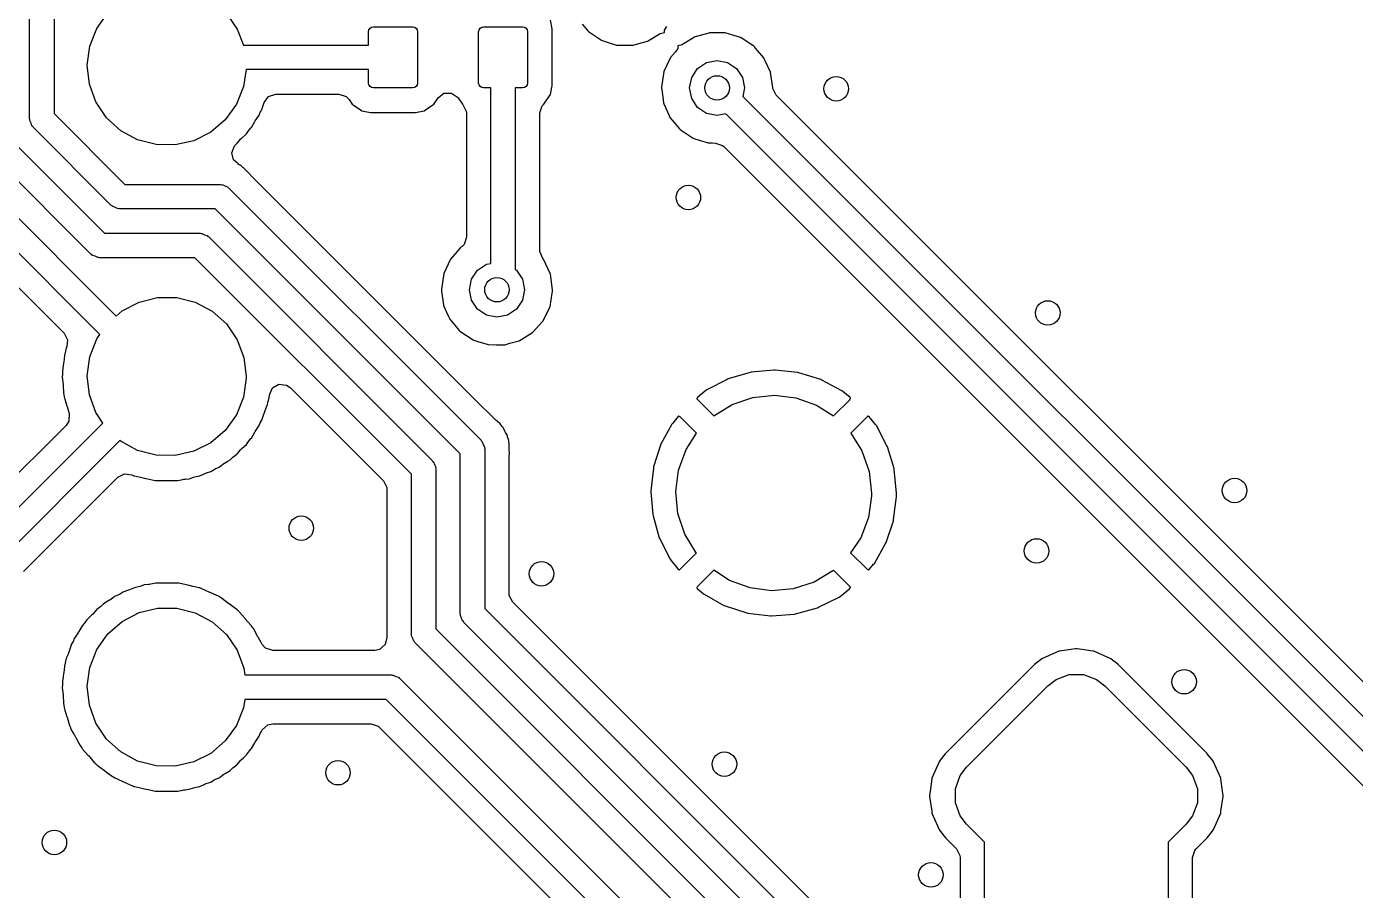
# Model space of a CAD drawing. Extents: x 100.2 to 143.8, y -109.8 to -50.2.
# Drawn here: x 122.4 to 133.27, y -68.46 to -61.4 of the extents above; entities that cross this region are included whole.
import ezdxf

# ---------------------------------------------------------------- set-up
doc = ezdxf.new("R2010")
doc.units = 0
doc.layers.add('BLACK', color=7, linetype='CONTINUOUS')

msp = doc.modelspace()

# ---------------------------------------------------------------- linework, layer by layer
at = {"layer": 'BLACK', "linetype": 'CONTINUOUS'}
for p, q in [((122.628, -53.638), (122.628, -62.1096)), ((122.428, -62.151), (122.428, -53.6794)), ((122.977, -61.4128), (123.067, -61.2851)), ((124.038, -61.2901), (124.126, -61.4189)), ((126.701, -61.4163), (126.687, -61.3462)), ((126.947, -61.3797), (126.992, -61.4339)), ((122.92, -61.5584), (122.977, -61.4128)), ((124.126, -61.4189), (124.176, -61.55)), ((125.2, -61.44), (125.203, -61.4247)), ((125.2, -61.55), (125.2, -61.44)), ((125.203, -61.4247), (125.212, -61.4117)), ((125.212, -61.4117), (125.225, -61.403)), ((125.225, -61.403), (125.24, -61.4)), ((125.24, -61.4), (125.56, -61.4)), ((125.56, -61.4), (125.575, -61.403)), ((125.575, -61.403), (125.588, -61.4117)), ((125.588, -61.4117), (125.597, -61.4247)), ((125.597, -61.4247), (125.6, -61.44)), ((125.6, -61.44), (125.6, -61.86)), ((126.1, -61.44), (126.103, -61.4247)), ((126.1, -61.86), (126.1, -61.44)), ((126.103, -61.4247), (126.112, -61.4117)), ((126.112, -61.4117), (126.125, -61.403)), ((126.125, -61.403), (126.14, -61.4)), ((126.14, -61.4), (126.46, -61.4)), ((126.46, -61.4), (126.475, -61.403)), ((126.475, -61.403), (126.488, -61.4117)), ((126.488, -61.4117), (126.497, -61.4247)), ((126.497, -61.4247), (126.5, -61.44)), ((126.5, -61.44), (126.5, -61.86)), ((126.701, -61.8837), (126.701, -61.4163)), ((126.992, -61.4339), (126.992, -61.4339)), ((126.992, -61.4339), (126.997, -61.4393)), ((126.997, -61.4393), (127.104, -61.5108)), ((127.481, -61.5177), (127.584, -61.4541)), ((127.584, -61.4541), (127.619, -61.4457)), ((127.619, -61.4457), (127.621, -61.4265)), ((127.621, -61.4265), (127.639, -61.3967)), ((127.864, -61.4845), (127.781, -61.5373)), ((127.871, -61.4826), (127.864, -61.4845)), ((127.981, -61.451), (127.871, -61.4826)), ((127.871, -61.4826), (127.871, -61.4826)), ((127.988, -61.4491), (127.981, -61.451)), ((127.981, -61.451), (127.981, -61.451)), ((127.995, -61.4491), (127.988, -61.4491)), ((128.041, -61.4494), (127.995, -61.4491)), ((128.117, -61.4499), (128.041, -61.4494)), ((128.188, -61.4711), (128.117, -61.4499)), ((128.234, -61.4848), (128.188, -61.4711)), ((128.241, -61.4868), (128.234, -61.4848)), ((128.234, -61.4848), (128.234, -61.4848)), ((128.247, -61.4907), (128.241, -61.4868)), ((128.343, -61.5532), (128.247, -61.4907)), ((122.9, -61.7132), (122.92, -61.5584)), ((124.176, -61.55), (125.2, -61.55)), ((127.104, -61.5108), (127.111, -61.5129)), ((127.111, -61.5129), (127.111, -61.5129)), ((127.111, -61.5129), (127.15, -61.5252)), ((127.15, -61.5252), (127.227, -61.5493)), ((127.227, -61.5493), (127.292, -61.5505)), ((127.292, -61.5505), (127.349, -61.5515)), ((127.349, -61.5515), (127.349, -61.5515)), ((127.349, -61.5515), (127.356, -61.5516)), ((127.356, -61.5516), (127.363, -61.5498)), ((127.363, -61.5498), (127.409, -61.5373)), ((127.363, -61.5498), (127.363, -61.5498)), ((127.409, -61.5373), (127.481, -61.5177)), ((127.71, -61.604), (127.67, -61.6501)), ((127.728, -61.5763), (127.71, -61.604)), ((127.729, -61.5561), (127.728, -61.5763)), ((127.765, -61.5469), (127.729, -61.5561)), ((127.781, -61.5373), (127.765, -61.5469)), ((128.349, -61.557), (128.343, -61.5532)), ((128.343, -61.5532), (128.343, -61.5532)), ((128.354, -61.5624), (128.349, -61.557)), ((128.38, -61.5932), (128.354, -61.5624)), ((128.354, -61.5624), (128.354, -61.5624)), ((128.433, -61.6548), (128.38, -61.5932)), ((122.917, -61.8684), (122.9, -61.7132)), ((127.67, -61.6501), (127.615, -61.7669)), ((127.891, -61.7409), (127.964, -61.6921)), ((127.964, -61.6921), (128.05, -61.675)), ((128.05, -61.675), (128.136, -61.6921)), ((128.136, -61.6921), (128.209, -61.7409)), ((128.436, -61.6612), (128.433, -61.6548)), ((128.446, -61.6831), (128.436, -61.6612)), ((128.436, -61.6612), (128.436, -61.6612)), ((128.487, -61.7723), (128.446, -61.6831)), ((124.198, -61.75), (124.178, -61.8882)), ((125.2, -61.75), (124.198, -61.75)), ((125.2, -61.86), (125.2, -61.75)), ((127.615, -61.7669), (127.595, -61.8944)), ((127.825, -61.9), (127.842, -61.8139)), ((127.842, -61.8139), (127.891, -61.7409)), ((128.209, -61.7409), (128.258, -61.8139)), ((128.258, -61.8139), (128.275, -61.9)), ((128.505, -61.9), (128.487, -61.7723)), ((122.971, -62.0151), (122.917, -61.8684)), ((124.178, -61.8882), (124.12, -62.0331)), ((125.203, -61.8753), (125.2, -61.86)), ((125.212, -61.8883), (125.203, -61.8753)), ((125.225, -61.897), (125.212, -61.8883)), ((125.24, -61.9), (125.225, -61.897)), ((125.56, -61.9), (125.24, -61.9)), ((125.575, -61.897), (125.56, -61.9)), ((125.588, -61.8883), (125.575, -61.897)), ((125.597, -61.8753), (125.588, -61.8883)), ((125.6, -61.86), (125.597, -61.8753)), ((126.103, -61.8753), (126.1, -61.86)), ((126.112, -61.8883), (126.103, -61.8753)), ((126.125, -61.897), (126.112, -61.8883)), ((126.14, -61.9), (126.125, -61.897)), ((126.2, -61.9), (126.14, -61.9)), ((126.2, -63.3349), (126.2, -61.9)), ((126.46, -61.9), (126.4, -61.9)), ((126.4, -61.9), (126.4, -63.3848)), ((126.475, -61.897), (126.46, -61.9)), ((126.488, -61.8883), (126.475, -61.897)), ((126.497, -61.8753), (126.488, -61.8883)), ((126.5, -61.86), (126.497, -61.8753)), ((126.687, -61.9538), (126.698, -61.8944)), ((126.698, -61.8944), (126.701, -61.8837)), ((127.595, -61.8944), (127.596, -61.9014)), ((127.596, -61.9014), (127.597, -61.9111)), ((127.596, -61.9014), (127.596, -61.9014)), ((127.597, -61.9111), (127.612, -62.0224)), ((127.842, -61.9861), (127.825, -61.9)), ((128.275, -61.9), (128.261, -61.9697)), ((128.505, -61.9004), (128.505, -61.9)), ((128.506, -61.9038), (128.505, -61.9004)), ((128.533, -61.9583), (128.506, -61.9038)), ((123.058, -62.1447), (122.971, -62.0151)), ((124.12, -62.0331), (124.028, -62.16)), ((124.336, -62.0522), (124.347, -62.0189)), ((124.347, -62.0189), (124.383, -61.9694)), ((124.383, -61.9694), (124.441, -61.9505)), ((124.441, -61.9505), (124.958, -61.9505)), ((124.958, -61.9505), (125.016, -61.9694)), ((125.016, -61.9694), (125.041, -61.9945)), ((125.041, -61.9945), (125.067, -62.0334)), ((125.067, -62.0334), (125.075, -62.0388)), ((125.075, -62.0388), (125.135, -62.0792)), ((125.665, -62.0792), (125.725, -62.0388)), ((125.725, -62.0388), (125.733, -62.0334)), ((125.733, -62.0334), (125.768, -61.9821)), ((125.768, -61.9821), (125.816, -61.9442)), ((125.816, -61.9442), (125.877, -61.9418)), ((125.877, -61.9418), (125.928, -61.9758)), ((125.928, -61.9758), (125.932, -61.982)), ((125.932, -61.982), (125.967, -62.0334)), ((125.967, -62.0334), (125.972, -62.0367)), ((125.972, -62.0367), (125.998, -62.0891)), ((126.619, -62.0464), (126.627, -62.0379)), ((126.627, -62.0379), (126.633, -62.0334)), ((126.633, -62.0334), (126.68, -61.9642)), ((126.68, -61.9642), (126.681, -61.9619)), ((126.681, -61.9619), (126.687, -61.9538)), ((126.681, -61.9619), (126.681, -61.9619)), ((127.612, -62.0224), (127.614, -62.0288)), ((127.614, -62.0288), (127.614, -62.0288)), ((127.614, -62.0288), (127.657, -62.1261)), ((127.891, -62.0591), (127.842, -61.9861)), ((128.261, -61.9697), (133.841, -67.55)), ((133.895, -67.3205), (128.533, -61.9583)), ((122.43, -62.1587), (122.428, -62.151)), ((122.628, -62.1096), (123.208, -62.6895)), ((123.173, -62.2498), (123.058, -62.1447)), ((124.273, -62.1694), (124.305, -62.1216)), ((124.305, -62.1216), (124.314, -62.099)), ((124.314, -62.099), (124.321, -62.0862)), ((124.321, -62.0862), (124.329, -62.0723)), ((124.329, -62.0723), (124.331, -62.0678)), ((124.329, -62.0723), (124.329, -62.0723)), ((124.331, -62.0678), (124.336, -62.0522)), ((125.135, -62.0792), (125.146, -62.0865)), ((125.146, -62.0865), (125.216, -62.1005)), ((125.216, -62.1005), (125.584, -62.1005)), ((125.584, -62.1005), (125.654, -62.0865)), ((125.654, -62.0865), (125.665, -62.0792)), ((125.998, -62.0891), (126, -62.1046)), ((126, -62.1046), (126, -63.1211)), ((126.601, -62.1046), (126.619, -62.0464)), ((126.601, -63.2298), (126.601, -62.1046)), ((127.657, -62.1261), (127.664, -62.1405)), ((127.664, -62.1405), (127.683, -62.1639)), ((127.964, -62.1079), (127.891, -62.0591)), ((128.05, -62.125), (127.964, -62.1079)), ((128.12, -62.1111), (128.05, -62.125)), ((133.729, -67.7207), (128.12, -62.1111)), ((122.429, -62.1666), (122.43, -62.1587)), ((122.44, -62.1875), (122.429, -62.1666)), ((122.447, -62.2098), (122.44, -62.1875)), ((122.454, -62.2145), (122.447, -62.2098)), ((122.457, -62.2217), (122.454, -62.2145)), ((123.096, -62.8602), (122.457, -62.2217)), ((123.311, -62.3244), (123.173, -62.2498)), ((123.91, -62.2614), (123.77, -62.3316)), ((124.028, -62.16), (123.91, -62.2614)), ((124.202, -62.2745), (124.217, -62.2515)), ((124.217, -62.2515), (124.225, -62.2409)), ((124.225, -62.2409), (124.238, -62.2265)), ((124.238, -62.2265), (124.242, -62.2227)), ((124.238, -62.2265), (124.238, -62.2265)), ((124.242, -62.2227), (124.269, -62.1755)), ((124.269, -62.1755), (124.273, -62.1694)), ((127.683, -62.1639), (127.742, -62.2339)), ((127.742, -62.2339), (127.742, -62.2339)), ((127.742, -62.2339), (127.747, -62.2393)), ((127.747, -62.2393), (127.854, -62.3108)), ((122.228, -62.2751), (123.042, -63.089)), ((123.462, -62.364), (123.311, -62.3244)), ((123.618, -62.3664), (123.462, -62.364)), ((123.77, -62.3316), (123.618, -62.3664)), ((124.104, -62.3728), (124.115, -62.3625)), ((124.114, -62.362), (124.118, -62.3586)), ((124.115, -62.3625), (124.114, -62.362)), ((124.118, -62.3586), (124.122, -62.3555)), ((124.122, -62.3555), (124.126, -62.3517)), ((124.126, -62.3517), (124.156, -62.3175)), ((124.126, -62.3517), (124.126, -62.3517)), ((124.156, -62.3175), (124.162, -62.3118)), ((124.162, -62.3118), (124.163, -62.3108)), ((124.163, -62.3108), (124.202, -62.2745)), ((127.854, -62.3108), (127.861, -62.3129)), ((127.861, -62.3129), (127.861, -62.3129)), ((127.861, -62.3129), (127.903, -62.326)), ((127.903, -62.326), (127.977, -62.3493)), ((127.977, -62.3493), (128.011, -62.3499)), ((128.011, -62.3499), (128.036, -62.3504)), ((128.036, -62.3504), (128.094, -62.3703)), ((128.094, -62.3703), (128.104, -62.3793)), ((121.829, -62.4586), (123.136, -63.7652)), ((122.93, -63.2597), (122.058, -62.3872)), ((124.081, -62.4296), (124.104, -62.3728)), ((124.096, -62.4889), (124.081, -62.4296)), ((128.104, -62.3793), (133.55, -67.8247)), ((123.003, -63.9157), (121.658, -62.5707)), ((124.135, -62.5216), (124.096, -62.4889)), ((124.134, -62.5228), (124.135, -62.5216)), ((124.142, -62.5277), (124.134, -62.5228)), ((124.151, -62.5311), (124.142, -62.5277)), ((124.157, -62.5373), (124.151, -62.5311)), ((124.172, -62.5513), (124.157, -62.5373)), ((124.176, -62.5547), (124.172, -62.5513)), ((124.18, -62.5572), (124.176, -62.5547)), ((124.194, -62.571), (124.18, -62.5572)), ((124.196, -62.5736), (124.194, -62.571)), ((124.224, -62.5993), (124.196, -62.5736)), ((123.208, -62.6895), (123.987, -62.6895)), ((123.987, -62.6895), (123.995, -62.692)), ((123.995, -62.692), (124.003, -62.6907)), ((124.003, -62.6907), (124.024, -62.7014)), ((124.233, -62.6072), (124.224, -62.5993)), ((124.235, -62.6117), (124.233, -62.6072)), ((124.238, -62.6148), (124.235, -62.6117)), ((126.062, -64.4396), (124.238, -62.6148)), ((121.536, -62.7318), (122.711, -63.9067)), ((124.024, -62.7014), (124.046, -62.7086)), ((124.046, -62.7086), (124.051, -62.7151)), ((124.051, -62.7151), (124.058, -62.7188)), ((124.058, -62.7188), (126.12, -64.781)), ((123.103, -62.8639), (123.096, -62.8602)), ((123.108, -62.8704), (123.103, -62.8639)), ((123.13, -62.8776), (123.108, -62.8704)), ((123.151, -62.8883), (123.13, -62.8776)), ((123.159, -62.887), (123.151, -62.8883)), ((123.166, -62.8895), (123.159, -62.887)), ((123.946, -62.8895), (123.166, -62.8895)), ((125.95, -64.8931), (123.946, -62.8895)), ((123.042, -63.089), (123.822, -63.089)), ((123.822, -63.089), (123.83, -63.0915)), ((123.83, -63.0915), (123.837, -63.0902)), ((123.837, -63.0902), (123.858, -63.1009)), ((123.858, -63.1009), (123.881, -63.1081)), ((123.881, -63.1081), (123.885, -63.1146)), ((123.885, -63.1146), (123.893, -63.1183)), ((123.893, -63.1183), (125.721, -64.9465)), ((126, -63.1211), (125.981, -63.1793)), ((125.924, -63.238), (125.87, -63.3001)), ((125.95, -63.2087), (125.924, -63.238)), ((125.955, -63.2034), (125.95, -63.2087)), ((125.95, -63.2087), (125.95, -63.2087)), ((125.961, -63.1996), (125.955, -63.2034)), ((125.965, -63.1965), (125.961, -63.1996)), ((125.981, -63.1793), (125.965, -63.1965)), ((126.601, -63.238), (126.601, -63.2298)), ((126.625, -63.2944), (126.601, -63.238)), ((122.937, -63.2634), (122.93, -63.2597)), ((122.942, -63.2699), (122.937, -63.2634)), ((122.964, -63.2771), (122.942, -63.2699)), ((122.985, -63.2878), (122.964, -63.2771)), ((122.993, -63.2865), (122.985, -63.2878)), ((123.001, -63.289), (122.993, -63.2865)), ((123.78, -63.289), (123.001, -63.289)), ((125.55, -65.0586), (123.78, -63.289)), ((125.87, -63.3001), (125.815, -63.4169)), ((126.091, -63.3909), (126.164, -63.3421)), ((126.164, -63.3421), (126.2, -63.3349)), ((126.626, -63.2959), (126.625, -63.2944)), ((126.633, -63.3048), (126.626, -63.2959)), ((126.636, -63.3112), (126.633, -63.3048)), ((126.65, -63.3407), (126.636, -63.3112)), ((126.636, -63.3112), (126.636, -63.3112)), ((126.687, -63.4223), (126.65, -63.3407)), ((125.815, -63.4169), (125.795, -63.5444)), ((126.042, -63.4639), (126.091, -63.3909)), ((126.4, -63.3848), (126.409, -63.3909)), ((126.409, -63.3909), (126.458, -63.4639)), ((126.705, -63.55), (126.687, -63.4223)), ((125.795, -63.5444), (125.796, -63.5514)), ((125.796, -63.5514), (125.796, -63.5514)), ((125.796, -63.5514), (125.797, -63.5611)), ((125.797, -63.5611), (125.812, -63.6724)), ((126.025, -63.55), (126.042, -63.4639)), ((126.042, -63.6361), (126.025, -63.55)), ((126.458, -63.4639), (126.475, -63.55)), ((126.475, -63.55), (126.458, -63.6361)), ((126.702, -63.579), (126.704, -63.5649)), ((126.704, -63.5649), (126.705, -63.5611)), ((126.704, -63.5649), (126.704, -63.5649)), ((126.705, -63.5611), (126.705, -63.55)), ((123.185, -63.7224), (123.323, -63.6508)), ((123.323, -63.6508), (123.475, -63.6143)), ((123.475, -63.6143), (123.631, -63.6151)), ((123.631, -63.6151), (123.783, -63.6532)), ((123.783, -63.6532), (123.921, -63.7263)), ((125.812, -63.6724), (125.814, -63.6788)), ((126.091, -63.7091), (126.042, -63.6361)), ((126.458, -63.6361), (126.409, -63.7091)), ((126.684, -63.6884), (126.702, -63.579)), ((123.136, -63.7652), (123.185, -63.7224)), ((123.921, -63.7263), (124.038, -63.8301)), ((125.814, -63.6788), (125.814, -63.6788)), ((125.814, -63.6788), (125.852, -63.7645)), ((125.852, -63.7645), (125.864, -63.7905)), ((126.164, -63.7579), (126.091, -63.7091)), ((126.25, -63.775), (126.164, -63.7579)), ((126.336, -63.7579), (126.25, -63.775)), ((126.409, -63.7091), (126.336, -63.7579)), ((126.627, -63.8045), (126.684, -63.6884)), ((124.038, -63.8301), (124.126, -63.9589)), ((125.864, -63.7905), (125.905, -63.8399)), ((125.905, -63.8399), (125.942, -63.8839)), ((125.942, -63.8839), (125.942, -63.8839)), ((125.942, -63.8839), (125.947, -63.8893)), ((125.947, -63.8893), (126.054, -63.9608)), ((126.545, -63.8949), (126.623, -63.8097)), ((126.623, -63.8097), (126.627, -63.8045)), ((126.623, -63.8097), (126.623, -63.8097)), ((122.711, -63.9067), (122.738, -63.9612)), ((122.738, -63.9612), (122.733, -64.0134)), ((122.92, -64.0984), (122.977, -63.9528)), ((122.977, -63.9528), (123.003, -63.9157)), ((124.126, -63.9589), (124.181, -64.105)), ((126.054, -63.9608), (126.061, -63.9629)), ((126.061, -63.9629), (126.061, -63.9629)), ((126.061, -63.9629), (126.094, -63.9732)), ((126.094, -63.9732), (126.177, -63.9993)), ((126.177, -63.9993), (126.242, -64.0005)), ((126.242, -64.0005), (126.299, -64.0015)), ((126.306, -64.0016), (126.313, -63.9998)), ((126.313, -63.9998), (126.355, -63.9884)), ((126.313, -63.9998), (126.313, -63.9998)), ((126.355, -63.9884), (126.431, -63.9677)), ((126.431, -63.9677), (126.541, -63.9002)), ((126.541, -63.9002), (126.545, -63.8949)), ((122.713, -64.0874), (122.707, -64.1429)), ((122.714, -64.0822), (122.713, -64.0874)), ((122.715, -64.0773), (122.714, -64.0822)), ((122.719, -64.0652), (122.715, -64.0773)), ((122.715, -64.0773), (122.715, -64.0773)), ((122.723, -64.0507), (122.719, -64.0652)), ((122.725, -64.0352), (122.723, -64.0507)), ((122.726, -64.0299), (122.725, -64.0352)), ((122.733, -64.0134), (122.726, -64.0299)), ((122.9, -64.2532), (122.92, -64.0984)), ((124.181, -64.105), (124.2, -64.26)), ((126.299, -64.0015), (126.299, -64.0015)), ((126.299, -64.0015), (126.306, -64.0016)), ((122.706, -64.1497), (122.696, -64.2122)), ((122.696, -64.2122), (122.697, -64.2277)), ((122.707, -64.1429), (122.706, -64.1487)), ((122.706, -64.1487), (122.706, -64.1497)), ((128.515, -64.2082), (128.329, -64.2251)), ((128.524, -64.2083), (128.515, -64.2082)), ((128.71, -64.2277), (128.524, -64.2083)), ((122.696, -64.2455), (122.695, -64.26)), ((122.695, -64.26), (122.695, -64.2652)), ((122.695, -64.2652), (122.695, -64.2652)), ((122.695, -64.2652), (122.702, -64.324)), ((122.697, -64.23), (122.696, -64.2455)), ((122.697, -64.2277), (122.697, -64.23)), ((122.702, -64.324), (122.702, -64.3291)), ((122.917, -64.4084), (122.9, -64.2532)), ((124.2, -64.2736), (124.178, -64.4282)), ((124.2, -64.26), (124.2, -64.2736)), ((124.414, -64.3538), (124.467, -64.3232)), ((124.467, -64.3232), (124.528, -64.3296)), ((128.132, -64.2831), (127.967, -64.3695)), ((128.141, -64.2795), (128.132, -64.2831)), ((128.32, -64.2269), (128.141, -64.2795)), ((128.329, -64.2251), (128.32, -64.2269)), ((128.719, -64.2297), (128.71, -64.2277)), ((128.897, -64.2848), (128.719, -64.2297)), ((128.906, -64.2885), (128.897, -64.2848)), ((129.07, -64.3772), (128.906, -64.2885)), ((122.702, -64.3291), (122.702, -64.3343)), ((122.702, -64.3343), (122.705, -64.3968)), ((122.705, -64.3968), (122.707, -64.4019)), ((122.707, -64.4019), (122.707, -64.4019)), ((122.707, -64.4019), (122.709, -64.4107)), ((122.709, -64.4107), (122.712, -64.4266)), ((122.712, -64.4266), (122.714, -64.4378)), ((122.971, -64.5551), (122.917, -64.4084)), ((124.178, -64.4282), (124.12, -64.5731)), ((124.386, -64.4378), (124.389, -64.4097)), ((124.389, -64.4097), (124.414, -64.3538)), ((124.528, -64.3296), (124.558, -64.3501)), ((124.558, -64.3501), (125.321, -65.1126)), ((127.892, -64.4284), (127.885, -64.4396)), ((127.959, -64.3748), (127.892, -64.4284)), ((127.967, -64.3695), (127.959, -64.3748)), ((128.172, -64.4887), (128.341, -64.4312)), ((128.341, -64.4312), (128.518, -64.4126)), ((128.518, -64.4126), (128.695, -64.4337)), ((128.695, -64.4337), (128.863, -64.4935)), ((129.078, -64.3826), (129.07, -64.3772)), ((129.138, -64.4318), (129.078, -64.3826)), ((129.14, -64.4347), (129.138, -64.4318)), ((129.14, -64.4375), (129.14, -64.4347)), ((122.714, -64.4378), (122.715, -64.4427)), ((122.715, -64.4427), (122.734, -64.5021)), ((122.734, -64.5021), (122.736, -64.5064)), ((122.736, -64.5064), (122.751, -64.5629)), ((124.351, -64.5468), (124.372, -64.495)), ((124.372, -64.495), (124.374, -64.4901)), ((124.372, -64.495), (124.372, -64.495)), ((124.374, -64.4901), (124.377, -64.4693)), ((124.377, -64.4693), (124.381, -64.4549)), ((124.381, -64.4549), (124.385, -64.4427)), ((124.385, -64.4427), (124.386, -64.4378)), ((124.385, -64.4427), (124.385, -64.4427)), ((126.243, -64.6199), (126.062, -64.4396)), ((127.885, -64.4396), (127.885, -64.442)), ((127.885, -64.442), (127.887, -64.4457)), ((127.887, -64.4457), (128.022, -64.5808)), ((128.022, -64.5808), (128.172, -64.4887)), ((128.863, -64.4935), (129.002, -64.5816)), ((129.002, -64.5816), (129.134, -64.4493)), ((129.134, -64.4493), (129.14, -64.4375)), ((121.979, -65.6893), (123.028, -64.6404)), ((122.748, -64.624), (122.726, -64.6592)), ((122.751, -64.5629), (122.748, -64.624)), ((123.028, -64.6404), (122.971, -64.5551)), ((124.12, -64.5731), (124.028, -64.7)), ((124.305, -64.6616), (124.309, -64.6514)), ((124.309, -64.6514), (124.314, -64.639)), ((124.314, -64.639), (124.321, -64.6262)), ((124.321, -64.6262), (124.329, -64.6123)), ((124.329, -64.6123), (124.331, -64.6078)), ((124.329, -64.6123), (124.329, -64.6123)), ((124.331, -64.6078), (124.336, -64.5922)), ((124.336, -64.5922), (124.342, -64.5749)), ((124.342, -64.5749), (124.349, -64.5529)), ((124.349, -64.5529), (124.351, -64.5468)), ((126.253, -64.6287), (126.243, -64.6199)), ((126.276, -64.6463), (126.253, -64.6287)), ((126.281, -64.6541), (126.276, -64.6463)), ((127.681, -64.6491), (127.591, -64.8125)), ((127.687, -64.6411), (127.681, -64.6491)), ((127.732, -64.5873), (127.687, -64.6411)), ((127.734, -64.5851), (127.732, -64.5873)), ((127.737, -64.5847), (127.734, -64.5851)), ((127.749, -64.5907), (127.737, -64.5847)), ((127.882, -64.7234), (127.749, -64.5907)), ((129.28, -64.587), (129.144, -64.7227)), ((129.283, -64.5848), (129.28, -64.587)), ((129.286, -64.5846), (129.283, -64.5848)), ((129.297, -64.5918), (129.286, -64.5846)), ((129.346, -64.6527), (129.297, -64.5918)), ((122.726, -64.6592), (121.875, -65.5097)), ((124.028, -64.7), (123.91, -64.8014)), ((124.242, -64.7627), (124.269, -64.7155)), ((124.269, -64.7155), (124.273, -64.7094)), ((124.273, -64.7094), (124.305, -64.6616)), ((126.281, -64.6543), (126.281, -64.6541)), ((126.295, -64.6724), (126.281, -64.6543)), ((126.3, -64.6767), (126.295, -64.6724)), ((126.304, -64.6816), (126.3, -64.6767)), ((126.306, -64.688), (126.304, -64.6816)), ((126.314, -64.7061), (126.306, -64.688)), ((126.306, -64.688), (126.306, -64.688)), ((126.321, -64.719), (126.314, -64.7061)), ((126.335, -64.7416), (126.321, -64.719)), ((126.337, -64.753), (126.335, -64.7416)), ((126.343, -64.7739), (126.337, -64.753)), ((127.796, -64.8569), (127.882, -64.7234)), ((129.144, -64.7227), (129.234, -64.8669)), ((129.352, -64.6608), (129.346, -64.6527)), ((129.439, -64.8254), (129.352, -64.6608)), ((123.167, -64.7842), (122.15, -65.8014)), ((123.173, -64.7898), (123.167, -64.7842)), ((123.311, -64.8644), (123.173, -64.7898)), ((123.462, -64.904), (123.311, -64.8644)), ((123.91, -64.8014), (123.77, -64.8716)), ((124.126, -64.8917), (124.156, -64.8575)), ((124.156, -64.8575), (124.162, -64.8518)), ((124.162, -64.8518), (124.167, -64.8469)), ((124.167, -64.8469), (124.202, -64.8145)), ((124.202, -64.8145), (124.217, -64.7915)), ((124.217, -64.7915), (124.225, -64.7809)), ((124.225, -64.7809), (124.238, -64.7665)), ((124.238, -64.7665), (124.242, -64.7627)), ((124.238, -64.7665), (124.238, -64.7665)), ((126.12, -64.781), (126.124, -64.7882)), ((126.124, -64.7882), (126.13, -64.7929)), ((126.13, -64.7929), (126.138, -64.8152)), ((126.138, -64.8152), (126.148, -64.836)), ((126.148, -64.836), (126.147, -64.844)), ((126.147, -64.844), (126.15, -64.8517)), ((126.15, -64.8517), (126.15, -66.1581)), ((126.344, -64.7761), (126.343, -64.7739)), ((126.348, -64.7845), (126.344, -64.7761)), ((126.344, -64.7761), (126.344, -64.7761)), ((126.349, -64.81), (126.348, -64.7845)), ((126.349, -64.8141), (126.349, -64.81)), ((126.349, -64.8193), (126.349, -64.8141)), ((126.35, -64.8237), (126.349, -64.8193)), ((126.35, -64.8432), (126.35, -64.8237)), ((126.35, -64.8469), (126.35, -64.8432)), ((126.352, -64.8963), (126.35, -64.8469)), ((127.588, -64.8213), (127.531, -64.999)), ((127.591, -64.8125), (127.588, -64.8213)), ((127.735, -65.0244), (127.796, -64.8569)), ((129.234, -64.8669), (129.293, -65.0353)), ((129.443, -64.8343), (129.439, -64.8254)), ((129.497, -65.0128), (129.443, -64.8343)), ((123.618, -64.9064), (123.462, -64.904)), ((123.77, -64.8716), (123.618, -64.9064)), ((123.982, -64.9976), (124.016, -64.9725)), ((124.016, -64.9725), (124.023, -64.9677)), ((124.023, -64.9677), (124.049, -64.9524)), ((124.049, -64.9524), (124.067, -64.9414)), ((124.067, -64.9414), (124.083, -64.9269)), ((124.083, -64.9269), (124.09, -64.9201)), ((124.09, -64.9201), (124.1, -64.9119)), ((124.1, -64.9119), (124.122, -64.8955)), ((124.122, -64.8955), (124.126, -64.8917)), ((124.126, -64.8917), (124.126, -64.8917)), ((125.721, -64.9465), (125.724, -64.9537)), ((125.724, -64.9537), (125.731, -64.9584)), ((125.731, -64.9584), (125.738, -64.9807)), ((125.95, -66.1995), (125.95, -64.8931)), ((126.35, -64.9011), (126.352, -64.8963)), ((126.35, -64.9052), (126.35, -64.9011)), ((126.35, -65.2034), (126.35, -64.9052)), ((122.379, -65.8555), (123.151, -65.0842)), ((123.151, -65.0842), (123.205, -65.0564)), ((123.205, -65.0564), (123.263, -65.0644)), ((123.263, -65.0644), (123.269, -65.0676)), ((123.269, -65.0676), (123.269, -65.0676)), ((123.269, -65.0676), (123.274, -65.0699)), ((123.274, -65.0699), (123.28, -65.071)), ((123.28, -65.071), (123.281, -65.0715)), ((123.281, -65.0715), (123.283, -65.072)), ((123.283, -65.072), (123.286, -65.0733)), ((123.286, -65.0733), (123.335, -65.0838)), ((123.335, -65.0838), (123.367, -65.0907)), ((123.734, -65.0956), (123.769, -65.0835)), ((123.769, -65.0835), (123.78, -65.0805)), ((123.78, -65.0805), (123.814, -65.0733)), ((123.814, -65.0733), (123.819, -65.0712)), ((123.819, -65.0712), (123.855, -65.0552)), ((123.819, -65.0712), (123.819, -65.0712)), ((123.855, -65.0552), (123.864, -65.0518)), ((123.864, -65.0518), (123.874, -65.0482)), ((123.874, -65.0482), (123.909, -65.0366)), ((123.909, -65.0366), (123.938, -65.0189)), ((123.938, -65.0189), (123.949, -65.0133)), ((123.949, -65.0133), (123.96, -65.0085)), ((123.96, -65.0085), (123.978, -65.0006)), ((123.978, -65.0006), (123.982, -64.9976)), ((123.982, -64.9976), (123.982, -64.9976)), ((125.55, -66.365), (125.55, -65.0586)), ((125.738, -64.9807), (125.749, -65.0015)), ((125.749, -65.0015), (125.748, -65.0095)), ((125.748, -65.0095), (125.75, -65.0172)), ((125.75, -65.0172), (125.75, -66.3236)), ((127.529, -65.0085), (127.508, -65.1937)), ((127.531, -64.999), (127.529, -65.0085)), ((127.713, -65.2014), (127.735, -65.0244)), ((129.293, -65.0353), (129.313, -65.2126)), ((129.499, -65.0222), (129.497, -65.0128)), ((129.517, -65.2098), (129.499, -65.0222)), ((123.367, -65.0907), (123.368, -65.0909)), ((123.368, -65.0909), (123.406, -65.0993)), ((123.406, -65.0993), (123.455, -65.1102)), ((123.455, -65.1102), (123.459, -65.1104)), ((123.459, -65.1104), (123.459, -65.1104)), ((123.459, -65.1104), (123.459, -65.1104)), ((123.459, -65.1104), (123.46, -65.1105)), ((123.46, -65.1105), (123.639, -65.1105)), ((123.639, -65.1105), (123.68, -65.1019)), ((123.68, -65.1019), (123.69, -65.1004)), ((123.69, -65.1004), (123.699, -65.0993)), ((123.699, -65.0993), (123.734, -65.0956)), ((125.321, -65.1126), (125.348, -65.1672)), ((125.348, -65.1672), (125.35, -65.1827)), ((125.35, -65.1827), (125.35, -66.3115)), ((127.508, -65.1937), (127.508, -65.2034)), ((126.35, -65.9878), (126.35, -65.2034)), ((127.508, -65.2034), (127.524, -65.3891)), ((127.73, -65.3789), (127.713, -65.2014)), ((129.312, -65.2349), (129.287, -65.4115)), ((129.313, -65.2126), (129.312, -65.2349)), ((129.493, -65.4304), (129.517, -65.2434)), ((129.517, -65.2153), (129.517, -65.2098)), ((129.517, -65.2378), (129.517, -65.2153)), ((129.517, -65.2434), (129.517, -65.2378)), ((127.524, -65.3891), (127.526, -65.3986)), ((127.526, -65.3986), (127.577, -65.5778)), ((127.786, -65.5481), (127.73, -65.3789)), ((129.287, -65.4115), (129.224, -65.5782)), ((129.432, -65.6167), (129.491, -65.4398)), ((129.491, -65.4398), (129.493, -65.4304)), ((127.577, -65.5778), (127.581, -65.5868)), ((127.581, -65.5868), (127.666, -65.7526)), ((127.879, -65.7007), (127.786, -65.5481)), ((129.224, -65.5782), (129.142, -65.7011)), ((129.336, -65.7876), (129.428, -65.6255)), ((129.428, -65.6255), (129.432, -65.6167)), ((127.746, -65.838), (127.881, -65.7029)), ((127.881, -65.7029), (127.879, -65.7007)), ((129.142, -65.7011), (129.276, -65.8346)), ((127.666, -65.7526), (127.671, -65.7607)), ((127.671, -65.7607), (127.728, -65.8332)), ((127.728, -65.8332), (127.74, -65.8406)), ((127.74, -65.8406), (127.742, -65.8405)), ((127.742, -65.8405), (127.746, -65.838)), ((128.024, -65.8428), (127.891, -65.9759)), ((128.152, -65.9266), (128.024, -65.8428)), ((129.002, -65.8439), (128.996, -65.8498)), ((129.138, -65.9794), (129.002, -65.8439)), ((129.276, -65.8346), (129.288, -65.8407)), ((129.288, -65.8407), (129.291, -65.8402)), ((129.291, -65.8402), (129.293, -65.8384)), ((129.293, -65.8384), (129.33, -65.7955)), ((129.33, -65.7955), (129.336, -65.7876)), ((123.461, -65.9495), (123.42, -65.9581)), ((123.64, -65.9495), (123.461, -65.9495)), ((123.641, -65.9496), (123.64, -65.9495)), ((123.645, -65.9498), (123.641, -65.9496)), ((123.641, -65.9496), (123.641, -65.9496)), ((123.641, -65.9496), (123.641, -65.9496)), ((123.649, -65.9507), (123.645, -65.9498)), ((123.732, -65.9691), (123.649, -65.9507)), ((123.649, -65.9507), (123.649, -65.9507)), ((128.319, -65.9888), (128.152, -65.9266)), ((128.843, -65.9411), (128.673, -65.9962)), ((128.996, -65.8498), (128.843, -65.9411)), ((123.116, -66.0638), (123.084, -66.0875)), ((123.122, -66.0594), (123.116, -66.0638)), ((123.127, -66.0573), (123.122, -66.0594)), ((123.151, -66.0467), (123.127, -66.0573)), ((123.127, -66.0573), (123.127, -66.0573)), ((123.162, -66.0411), (123.151, -66.0467)), ((123.187, -66.0261), (123.162, -66.0411)), ((123.191, -66.0234), (123.187, -66.0261)), ((123.187, -66.0261), (123.187, -66.0261)), ((123.236, -66.0082), (123.191, -66.0234)), ((123.245, -66.0048), (123.236, -66.0082)), ((123.271, -65.9934), (123.245, -66.0048)), ((123.286, -65.9867), (123.271, -65.9934)), ((123.32, -65.9795), (123.286, -65.9867)), ((123.331, -65.9765), (123.32, -65.9795)), ((123.366, -65.9644), (123.331, -65.9765)), ((123.401, -65.9607), (123.366, -65.9644)), ((123.41, -65.9596), (123.401, -65.9607)), ((123.42, -65.9581), (123.41, -65.9596)), ((123.733, -65.9693), (123.732, -65.9691)), ((123.764, -65.9759), (123.733, -65.9693)), ((123.814, -65.9867), (123.764, -65.9759)), ((123.817, -65.988), (123.814, -65.9867)), ((123.819, -65.9886), (123.817, -65.988)), ((123.82, -65.989), (123.819, -65.9886)), ((123.826, -65.9901), (123.82, -65.989)), ((123.831, -65.9924), (123.826, -65.9901)), ((123.903, -66.0259), (123.831, -65.9924)), ((123.831, -65.9924), (123.831, -65.9924)), ((123.904, -66.0267), (123.903, -66.0259)), ((123.934, -66.04), (123.904, -66.0267)), ((123.973, -66.0573), (123.934, -66.04)), ((123.978, -66.0594), (123.973, -66.0573)), ((123.973, -66.0573), (123.973, -66.0573)), ((123.982, -66.0624), (123.978, -66.0594)), ((123.982, -66.0627), (123.982, -66.0624)), ((123.987, -66.0653), (123.982, -66.0627)), ((126.35, -66.034), (126.35, -65.9878)), ((126.351, -66.0495), (126.35, -66.034)), ((126.379, -66.104), (126.351, -66.0495)), ((127.891, -65.9759), (127.885, -65.9878)), ((127.885, -65.9878), (127.885, -65.9909)), ((127.885, -65.9909), (127.887, -65.9934)), ((127.887, -65.9934), (127.935, -66.0345)), ((127.935, -66.0345), (127.943, -66.04)), ((127.943, -66.04), (128.106, -66.131)), ((128.496, -66.0124), (128.319, -65.9888)), ((128.673, -65.9962), (128.496, -66.0124)), ((128.88, -66.1472), (129.047, -66.0632)), ((129.047, -66.0632), (129.055, -66.058)), ((129.055, -66.058), (129.133, -65.9967)), ((129.133, -65.9967), (129.141, -65.9856)), ((129.141, -65.9836), (129.138, -65.9794)), ((129.141, -65.9856), (129.141, -65.9836)), ((122.974, -66.1683), (122.944, -66.2025)), ((122.978, -66.1645), (122.974, -66.1683)), ((122.974, -66.1683), (122.974, -66.1683)), ((123, -66.1481), (122.978, -66.1645)), ((123.01, -66.1399), (123, -66.1481)), ((123.029, -66.1222), (123.01, -66.1399)), ((123.033, -66.1186), (123.029, -66.1222)), ((123.029, -66.1222), (123.029, -66.1222)), ((123.077, -66.0923), (123.033, -66.1186)), ((123.084, -66.0875), (123.077, -66.0923)), ((123.323, -66.1908), (123.475, -66.1543)), ((123.475, -66.1543), (123.631, -66.1551)), ((123.631, -66.1551), (123.783, -66.1932)), ((123.988, -66.066), (123.987, -66.0653)), ((123.993, -66.0682), (123.988, -66.066)), ((123.997, -66.0715), (123.993, -66.0682)), ((124.058, -66.1176), (123.997, -66.0715)), ((124.06, -66.119), (124.058, -66.1176)), ((124.103, -66.1507), (124.06, -66.119)), ((124.122, -66.1645), (124.103, -66.1507)), ((124.126, -66.1683), (124.122, -66.1645)), ((124.13, -66.1718), (124.126, -66.1683)), ((124.132, -66.1735), (124.13, -66.1716)), ((124.13, -66.1716), (124.13, -66.1718)), ((124.136, -66.1772), (124.132, -66.1735)), ((124.132, -66.1735), (124.132, -66.1735)), ((126.15, -66.1581), (133.276, -73.2846)), ((129.867, -69.5923), (126.379, -66.104)), ((128.106, -66.131), (128.115, -66.1349)), ((128.115, -66.1349), (128.292, -66.1925)), ((128.692, -66.2008), (128.871, -66.1507)), ((128.871, -66.1507), (128.88, -66.1472)), ((122.875, -66.2791), (122.858, -66.2973)), ((122.883, -66.2685), (122.875, -66.2791)), ((122.895, -66.25), (122.883, -66.2685)), ((122.898, -66.2455), (122.895, -66.25)), ((122.895, -66.25), (122.895, -66.25)), ((122.938, -66.2082), (122.898, -66.2455)), ((122.944, -66.2025), (122.938, -66.2082)), ((123.067, -66.3651), (123.185, -66.2624)), ((123.185, -66.2624), (123.323, -66.1908)), ((123.783, -66.1932), (123.921, -66.2663)), ((123.921, -66.2663), (124.038, -66.3701)), ((124.14, -66.1805), (124.136, -66.1772)), ((124.143, -66.1846), (124.14, -66.1805)), ((124.19, -66.2399), (124.143, -66.1846)), ((124.143, -66.1846), (124.143, -66.1846)), ((124.192, -66.2423), (124.19, -66.2399)), ((124.238, -66.2935), (124.192, -66.2423)), ((125.952, -66.2072), (125.95, -66.1995)), ((125.951, -66.2152), (125.952, -66.2072)), ((125.961, -66.236), (125.951, -66.2152)), ((125.969, -66.2583), (125.961, -66.236)), ((125.975, -66.263), (125.969, -66.2583)), ((125.979, -66.2702), (125.975, -66.263)), ((133.105, -73.3968), (125.979, -66.2702)), ((128.292, -66.1925), (128.302, -66.1945)), ((128.302, -66.1945), (128.487, -66.2166)), ((128.487, -66.2166), (128.496, -66.2168)), ((128.496, -66.2168), (128.682, -66.2025)), ((128.682, -66.2025), (128.692, -66.2008)), ((122.827, -66.3506), (122.795, -66.3984)), ((122.831, -66.3445), (122.827, -66.3506)), ((122.858, -66.2973), (122.831, -66.3445)), ((122.977, -66.4928), (123.067, -66.3651)), ((124.038, -66.3701), (124.126, -66.4989)), ((124.242, -66.2973), (124.238, -66.2935)), ((124.238, -66.2935), (124.238, -66.2935)), ((124.244, -66.3018), (124.242, -66.2973)), ((124.246, -66.3045), (124.244, -66.3018)), ((124.254, -66.3157), (124.246, -66.3045)), ((124.259, -66.3216), (124.254, -66.3157)), ((124.262, -66.3263), (124.259, -66.3216)), ((124.294, -66.3874), (124.262, -66.3263)), ((124.262, -66.3263), (124.262, -66.3263)), ((124.296, -66.3908), (124.294, -66.3874)), ((124.322, -66.4353), (124.296, -66.3908)), ((125.349, -66.3156), (125.348, -66.3203)), ((125.348, -66.3203), (125.348, -66.3295)), ((125.348, -66.3295), (125.349, -66.3698)), ((125.35, -66.3115), (125.349, -66.3156)), ((125.349, -66.3698), (125.35, -66.3735)), ((125.35, -66.3735), (125.35, -66.3929)), ((125.552, -66.3727), (125.55, -66.365)), ((125.551, -66.3806), (125.552, -66.3727)), ((125.562, -66.4015), (125.551, -66.3806)), ((125.75, -66.3236), (132.877, -73.4501)), ((122.754, -66.4976), (122.751, -66.5071)), ((122.762, -66.4719), (122.754, -66.4976)), ((122.767, -66.4571), (122.762, -66.4719)), ((122.769, -66.4522), (122.767, -66.4571)), ((122.767, -66.4571), (122.767, -66.4571)), ((122.773, -66.4443), (122.769, -66.4522)), ((122.779, -66.4338), (122.773, -66.4443)), ((122.786, -66.421), (122.779, -66.4338)), ((122.793, -66.4033), (122.786, -66.421)), ((122.795, -66.3984), (122.793, -66.4033)), ((122.793, -66.4033), (122.793, -66.4033)), ((122.92, -66.6384), (122.977, -66.4928)), ((124.126, -66.4989), (124.181, -66.645)), ((124.33, -66.45), (124.322, -66.4353)), ((124.358, -66.4806), (124.33, -66.45)), ((124.416, -66.4995), (124.358, -66.4806)), ((125.251, -66.4995), (124.416, -66.4995)), ((125.29, -66.4914), (125.251, -66.4995)), ((125.336, -66.4511), (125.29, -66.4914)), ((125.349, -66.3929), (125.336, -66.4511)), ((125.35, -66.3929), (125.349, -66.3929)), ((125.569, -66.4238), (125.562, -66.4015)), ((125.576, -66.4285), (125.569, -66.4238)), ((125.579, -66.4357), (125.576, -66.4285)), ((132.706, -73.5623), (125.579, -66.4357)), ((130.981, -66.488), (130.85, -66.5059)), ((130.987, -66.4871), (130.981, -66.488)), ((130.994, -66.488), (130.987, -66.4871)), ((131.125, -66.5059), (130.994, -66.488)), ((122.719, -66.6052), (122.715, -66.6173)), ((122.723, -66.5907), (122.719, -66.6052)), ((122.725, -66.5752), (122.723, -66.5907)), ((122.726, -66.5699), (122.725, -66.5752)), ((122.731, -66.5579), (122.726, -66.5699)), ((122.74, -66.5347), (122.731, -66.5579)), ((122.749, -66.5132), (122.74, -66.5347)), ((122.751, -66.5071), (122.749, -66.5132)), ((130.705, -66.5684), (130.645, -66.6157)), ((130.71, -66.5645), (130.705, -66.5684)), ((130.844, -66.5068), (130.71, -66.5645)), ((130.85, -66.5059), (130.844, -66.5068)), ((130.85, -66.5059), (130.85, -66.5059)), ((131.131, -66.5068), (131.125, -66.5059)), ((131.125, -66.5059), (131.125, -66.5059)), ((131.265, -66.5645), (131.131, -66.5068)), ((131.27, -66.5684), (131.265, -66.5645)), ((131.33, -66.6157), (131.27, -66.5684)), ((122.702, -66.7162), (122.696, -66.7522)), ((122.706, -66.6887), (122.702, -66.7162)), ((122.707, -66.6829), (122.706, -66.6887)), ((122.713, -66.6274), (122.707, -66.6829)), ((122.714, -66.6222), (122.713, -66.6274)), ((122.715, -66.6173), (122.714, -66.6222)), ((122.715, -66.6173), (122.715, -66.6173)), ((122.9, -66.7932), (122.92, -66.6384)), ((124.181, -66.645), (124.188, -66.7)), ((124.188, -66.7), (125.385, -66.7)), ((125.385, -66.7), (125.393, -66.7025)), ((125.393, -66.7025), (125.401, -66.7012)), ((125.401, -66.7012), (125.422, -66.7119)), ((125.422, -66.7119), (125.444, -66.7191)), ((130.642, -66.6182), (129.918, -67.3417)), ((130.645, -66.6157), (130.642, -66.6182)), ((130.823, -66.7367), (130.93, -66.6976)), ((130.93, -66.6976), (131.045, -66.6976)), ((131.045, -66.6976), (131.152, -66.7367)), ((131.333, -66.6182), (131.33, -66.6157)), ((132.057, -67.3417), (131.333, -66.6182)), ((122.696, -66.7855), (122.695, -66.8)), ((122.695, -66.8), (122.695, -66.8052)), ((122.695, -66.8052), (122.695, -66.8052)), ((122.695, -66.8052), (122.702, -66.864)), ((122.696, -66.7522), (122.696, -66.7576)), ((122.696, -66.7576), (122.697, -66.77)), ((122.697, -66.77), (122.696, -66.7855)), ((122.917, -66.9484), (122.9, -66.7932)), ((125.444, -66.7191), (125.449, -66.7256)), ((125.449, -66.7256), (125.456, -66.7293)), ((125.456, -66.7293), (132.432, -73.7058)), ((130.089, -67.4544), (130.754, -66.7891)), ((130.754, -66.7891), (130.823, -66.7367)), ((131.152, -66.7367), (131.22, -66.7891)), ((131.22, -66.7891), (131.886, -67.4544)), ((122.702, -66.864), (122.702, -66.8691)), ((122.702, -66.8691), (122.705, -66.929)), ((122.705, -66.929), (122.705, -66.9368)), ((124.188, -66.9), (124.178, -66.9682)), ((125.344, -66.9), (124.188, -66.9)), ((132.262, -73.8179), (125.344, -66.9)), ((122.705, -66.9368), (122.707, -66.9419)), ((122.707, -66.9419), (122.707, -66.9419)), ((122.707, -66.9419), (122.709, -66.9507)), ((122.709, -66.9507), (122.712, -66.9666)), ((122.712, -66.9666), (122.714, -66.9778)), ((122.714, -66.9778), (122.717, -66.9891)), ((122.717, -66.9891), (122.734, -67.0421)), ((122.734, -67.0421), (122.736, -67.0464)), ((122.971, -67.0951), (122.917, -66.9484)), ((124.178, -66.9682), (124.12, -67.1131)), ((122.736, -67.0464), (122.755, -67.1149)), ((122.755, -67.1149), (122.757, -67.1197)), ((122.757, -67.1197), (122.76, -67.1247)), ((122.76, -67.1247), (122.766, -67.1403)), ((122.766, -67.1403), (122.769, -67.1478)), ((122.769, -67.1478), (122.795, -67.1938)), ((123.058, -67.2247), (122.971, -67.0951)), ((124.12, -67.1131), (124.028, -67.24)), ((124.321, -67.1662), (124.33, -67.15)), ((124.33, -67.15), (124.375, -67.1091)), ((124.375, -67.1091), (124.416, -67.1005)), ((124.416, -67.1005), (125.22, -67.1005)), ((125.22, -67.1005), (125.278, -67.1194)), ((125.278, -67.1194), (125.29, -67.1295)), ((125.29, -67.1295), (127.031, -68.8705)), ((122.795, -67.1938), (122.804, -67.2092)), ((122.804, -67.2092), (122.806, -67.2126)), ((122.806, -67.2126), (122.831, -67.2591)), ((122.831, -67.2591), (122.841, -67.2784)), ((123.173, -67.3298), (123.058, -67.2247)), ((124.028, -67.24), (123.91, -67.3414)), ((124.242, -67.3027), (124.269, -67.2555)), ((124.269, -67.2555), (124.273, -67.2494)), ((124.273, -67.2494), (124.305, -67.2016)), ((124.305, -67.2016), (124.309, -67.1928)), ((124.309, -67.1928), (124.314, -67.179)), ((124.314, -67.179), (124.321, -67.1662)), ((122.841, -67.2784), (122.846, -67.2843)), ((122.846, -67.2843), (122.854, -67.2955)), ((122.854, -67.2955), (122.856, -67.2982)), ((122.856, -67.2982), (122.858, -67.3027)), ((122.858, -67.3027), (122.862, -67.3065)), ((122.862, -67.3065), (122.862, -67.3065)), ((122.862, -67.3065), (122.908, -67.3577)), ((122.908, -67.3577), (122.91, -67.3601)), ((122.91, -67.3601), (122.957, -67.4154)), ((123.311, -67.4044), (123.173, -67.3298)), ((123.91, -67.3414), (123.77, -67.4116)), ((124.178, -67.3771), (124.202, -67.3545)), ((124.202, -67.3545), (124.21, -67.3417)), ((124.21, -67.3417), (124.217, -67.3315)), ((124.217, -67.3315), (124.225, -67.3209)), ((124.225, -67.3209), (124.238, -67.3065)), ((124.238, -67.3065), (124.242, -67.3027)), ((124.238, -67.3065), (124.238, -67.3065)), ((129.916, -67.3441), (129.874, -67.3975)), ((129.918, -67.3417), (129.916, -67.3441)), ((129.916, -67.3441), (129.916, -67.3441)), ((132.058, -67.3441), (132.057, -67.3417)), ((132.1, -67.3975), (132.058, -67.3441)), ((132.058, -67.3441), (132.058, -67.3441)), ((122.957, -67.4154), (122.957, -67.4154)), ((122.957, -67.4154), (122.96, -67.4195)), ((122.96, -67.4195), (122.964, -67.4228)), ((122.964, -67.4228), (122.968, -67.4265)), ((122.968, -67.4265), (122.968, -67.4265)), ((122.968, -67.4265), (122.97, -67.4284)), ((122.97, -67.4284), (122.97, -67.4282)), ((122.97, -67.4282), (122.974, -67.4317)), ((122.974, -67.4317), (122.978, -67.4355)), ((122.978, -67.4355), (122.982, -67.4386)), ((122.982, -67.4386), (122.982, -67.4386)), ((122.982, -67.4386), (123.04, -67.481)), ((123.462, -67.444), (123.311, -67.4044)), ((123.618, -67.4464), (123.462, -67.444)), ((123.77, -67.4116), (123.618, -67.4464)), ((124.067, -67.4814), (124.084, -67.4654)), ((124.084, -67.4654), (124.09, -67.4601)), ((124.09, -67.4601), (124.1, -67.4519)), ((124.1, -67.4519), (124.122, -67.4355)), ((124.122, -67.4355), (124.126, -67.4317)), ((124.126, -67.4317), (124.156, -67.3975)), ((124.126, -67.4317), (124.126, -67.4317)), ((124.156, -67.3975), (124.162, -67.3918)), ((124.162, -67.3918), (124.178, -67.3771)), ((129.865, -67.4102), (129.807, -67.5435)), ((129.874, -67.3975), (129.865, -67.4102)), ((130.037, -67.5226), (130.089, -67.4544)), ((131.886, -67.4544), (131.938, -67.5226)), ((132.11, -67.4102), (132.1, -67.3975)), ((132.168, -67.5435), (132.11, -67.4102)), ((123.04, -67.481), (123.042, -67.4824)), ((123.042, -67.4824), (123.066, -67.5005)), ((123.066, -67.5005), (123.107, -67.5318)), ((123.107, -67.5318), (123.112, -67.534)), ((123.112, -67.534), (123.113, -67.5347)), ((123.113, -67.5347), (123.118, -67.5373)), ((123.118, -67.5373), (123.118, -67.5376)), ((123.118, -67.5376), (123.122, -67.5406)), ((123.122, -67.5406), (123.127, -67.5427)), ((123.127, -67.5427), (123.127, -67.5427)), ((123.127, -67.5427), (123.144, -67.5502)), ((123.144, -67.5502), (123.196, -67.5733)), ((123.196, -67.5733), (123.197, -67.5741)), ((123.197, -67.5741), (123.269, -67.6076)), ((123.872, -67.5889), (123.909, -67.5766)), ((123.909, -67.5766), (123.938, -67.5589)), ((123.938, -67.5589), (123.949, -67.5533)), ((123.949, -67.5533), (123.956, -67.5502)), ((123.956, -67.5502), (123.978, -67.5406)), ((123.978, -67.5406), (123.982, -67.5376)), ((123.982, -67.5376), (124.016, -67.5125)), ((123.982, -67.5376), (123.982, -67.5376)), ((124.016, -67.5125), (124.023, -67.5077)), ((124.023, -67.5077), (124.032, -67.5029)), ((124.032, -67.5029), (124.067, -67.4814)), ((129.806, -67.5502), (129.792, -67.6505)), ((129.807, -67.5435), (129.806, -67.5502)), ((129.806, -67.5502), (129.806, -67.5502)), ((129.998, -67.6302), (130.037, -67.5226)), ((131.938, -67.5226), (131.977, -67.6302)), ((132.169, -67.5502), (132.168, -67.5435)), ((132.183, -67.6505), (132.169, -67.5502)), ((132.169, -67.5502), (132.169, -67.5502)), ((123.269, -67.6076), (123.269, -67.6076)), ((123.269, -67.6076), (123.274, -67.6099)), ((123.274, -67.6099), (123.28, -67.611)), ((123.28, -67.611), (123.281, -67.6115)), ((123.281, -67.6115), (123.283, -67.612)), ((123.283, -67.612), (123.286, -67.6133)), ((123.286, -67.6133), (123.335, -67.6238)), ((123.335, -67.6238), (123.367, -67.6307)), ((123.367, -67.6307), (123.368, -67.6309)), ((123.368, -67.6309), (123.411, -67.6404)), ((123.411, -67.6404), (123.455, -67.6502)), ((123.455, -67.6502), (123.459, -67.6504)), ((123.459, -67.6504), (123.459, -67.6504)), ((123.459, -67.6504), (123.459, -67.6504)), ((123.459, -67.6504), (123.46, -67.6505)), ((123.46, -67.6505), (123.639, -67.6505)), ((123.639, -67.6505), (123.68, -67.6419)), ((123.68, -67.6419), (123.69, -67.6404)), ((123.69, -67.6404), (123.699, -67.6393)), ((123.699, -67.6393), (123.734, -67.6356)), ((123.734, -67.6356), (123.769, -67.6235)), ((123.769, -67.6235), (123.78, -67.6205)), ((123.78, -67.6205), (123.814, -67.6133)), ((123.814, -67.6133), (123.819, -67.6112)), ((123.819, -67.6112), (123.855, -67.5952)), ((123.819, -67.6112), (123.819, -67.6112)), ((123.855, -67.5952), (123.864, -67.5918)), ((123.864, -67.5918), (123.872, -67.5889)), ((129.792, -67.6505), (129.787, -67.6874)), ((129.787, -67.6874), (129.788, -67.6941)), ((129.788, -67.6941), (129.805, -67.8145)), ((129.998, -67.7447), (129.998, -67.6302)), ((131.977, -67.6302), (131.977, -67.7447)), ((132.17, -67.8145), (132.187, -67.6941)), ((132.188, -67.6874), (132.183, -67.6505)), ((132.187, -67.6941), (132.188, -67.6874)), ((130.037, -67.8522), (129.998, -67.7447)), ((131.977, -67.7447), (131.938, -67.8522)), ((129.805, -67.8145), (129.807, -67.8313)), ((129.807, -67.8313), (129.865, -67.9646)), ((130.089, -67.9205), (130.037, -67.8522)), ((131.938, -67.8522), (131.886, -67.9205)), ((132.11, -67.9646), (132.168, -67.8313)), ((132.168, -67.8313), (132.17, -67.8145)), ((129.865, -67.9646), (129.868, -67.9696)), ((129.868, -67.9696), (129.906, -68.018)), ((129.906, -68.018), (129.918, -68.0332)), ((130.237, -68.0688), (130.089, -67.9205)), ((131.886, -67.9205), (131.737, -68.0688)), ((132.057, -68.0332), (132.069, -68.018)), ((132.069, -68.018), (132.106, -67.9696)), ((132.106, -67.9696), (132.11, -67.9646)), ((129.918, -68.0332), (130.008, -68.1229)), ((130.008, -68.1229), (130.036, -68.1774)), ((130.237, -69.5124), (130.237, -68.0688)), ((131.737, -68.0688), (131.737, -69.2018)), ((131.957, -68.1347), (131.967, -68.1229)), ((131.967, -68.1229), (132.057, -68.0332)), ((130.036, -68.1774), (130.037, -68.1929)), ((130.037, -68.1929), (130.037, -69.4974)), ((131.938, -68.1929), (131.957, -68.1347)), ((131.938, -69.0777), (131.938, -68.1929))]:
    msp.add_line(p, q, dxfattribs=at)
at = {"layer": 'BLACK'}
for centre in [(128.05, -61.9), (129.024, -61.907), (127.815, -62.796), (126.25, -63.55), (130.754, -63.74), (132.281, -65.192), (124.65, -65.5), (130.662, -65.686), (126.614, -65.873), (131.869, -66.756), (128.11, -67.43), (124.95, -67.5), (122.631, -68.07), (129.798, -68.335)]:
    msp.add_circle(centre, 0.1, dxfattribs=at)

doc.saveas('drawing.dxf')
